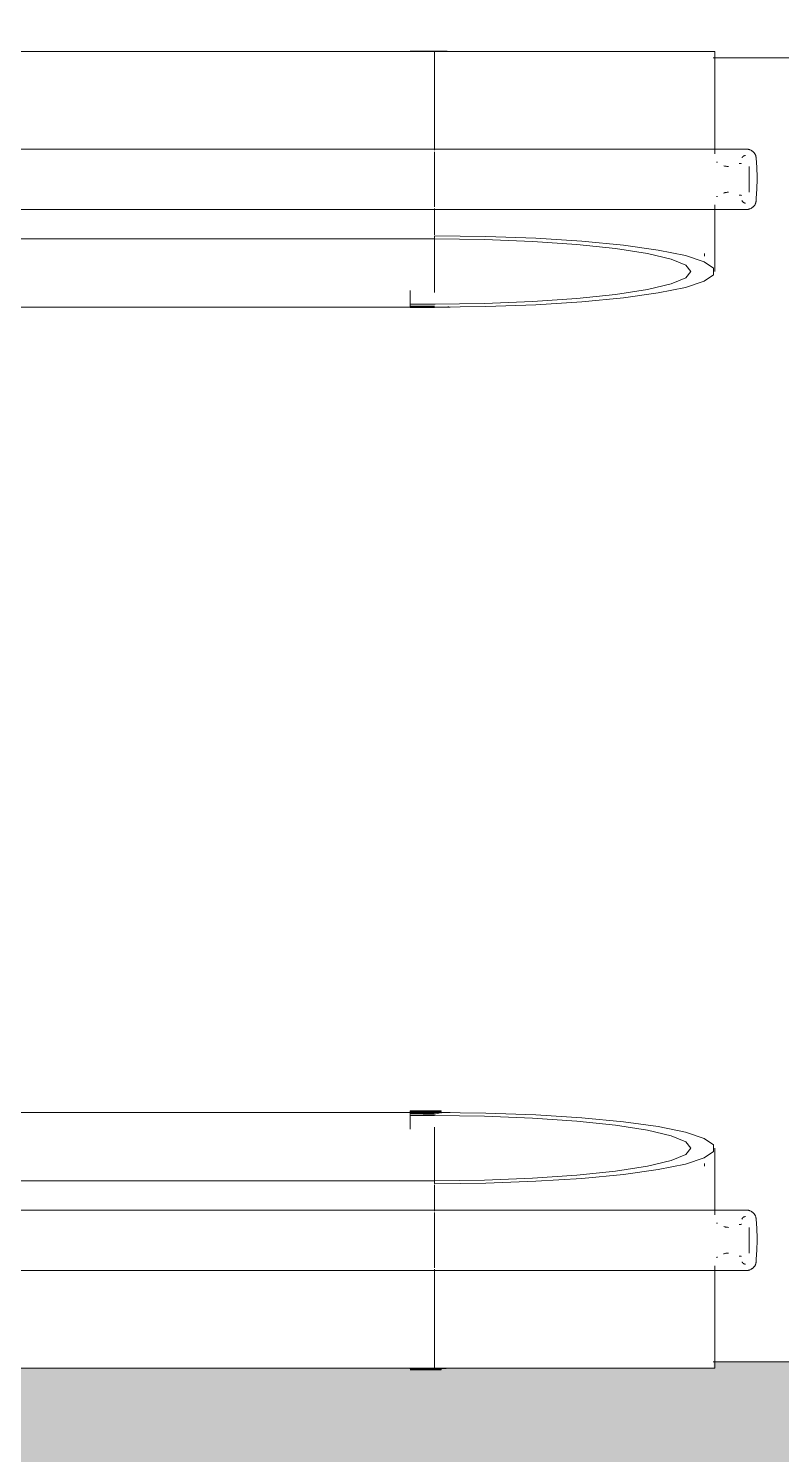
# Model space of a CAD drawing. Header units: metres. Extents: x -201 to 705, y -63 to 42.
# Drawn here: x -96.229 to -95.294, y -7.525 to -5.754 of the extents above; entities that cross this region are included whole.
import ezdxf

# ---------------------------------------------------------------- set-up
doc = ezdxf.new("R2010")
doc.units = ezdxf.units.M
doc.linetypes.add('Dash', pattern=[3, 1.5, -1.5])
for name, color, linetype, lineweight in [('A_AREA', 7, 'Continuous', 9), ('A_HATCH', 7, 'Continuous', 9), ('A_RC', 7, 'Continuous', 9), ('G-PLANOTM', 7, 'Continuous', 9)]:
    doc.layers.add(name, color=color, linetype=linetype, lineweight=lineweight)

# ---------------------------------------------------------------- blocks, each defined once
blk = doc.blocks.new('MBE MP YM Revit Family Model 646 mm 3 Basamak - MBE MP YM Revit Family Model 663 mm-3447442-_1_13_4_13_ PERON KATI _FFL__ANAHTAR PLAN')
at = {"layer": 'G-PLANOTM'}
for p, q in [((-1.1179, -7.8419), (-1.1179, -6.4646)), ((-0.9965, -6.4646), (-0.9965, -7.8419)), ((-0.9215, -7.8419), (-0.9215, -6.4646)), ((-0.8849, -7.8419), (-0.8849, -6.4646)), ((0.2849, -6.4646), (0.2849, -7.8419)), ((0.3215, -6.4646), (0.3215, -7.8419)), ((0.3965, -7.8419), (0.3965, -6.4646)), ((0.5179, -6.4646), (0.5179, -7.8419)), ((-0.8, -7.8119), (-0.8, -6.5091)), ((-0.8, -6.5091), (-0.8, -7.8119)), ((0.2, -6.5091), (0.2, -7.8119)), ((0.2, -7.8119), (0.2, -6.5091)), ((-1.1198, -7.8117), (-1.12, -7.8117)), ((-1.12, -7.8117), (-1.12, -7.8165)), ((-1.12, -7.8341), (-1.12, -7.8165)), ((-1.1185, -7.8117), (-1.1183, -7.8117)), ((-1.1185, -7.8165), (-1.1185, -7.8117)), ((-1.1185, -7.8165), (-1.1185, -7.8341)), ((-1.1182, -7.8117), (-1.118, -7.8117)), ((-1.1182, -7.8502), (-1.1182, -7.8117)), ((-0.8208, -7.8119), (-0.804, -7.8119)), ((-0.8166, -7.8117), (-0.81, -7.8117)), ((-0.8101, -7.8117), (-0.8071, -7.8117)), ((-0.804, -7.8117), (-0.81, -7.8117)), ((-0.8002, -7.8119), (-0.804, -7.8119)), ((-0.804, -7.8119), (-0.804, -7.8419)), ((-0.8021, -7.8278), (-0.802, -7.8165)), ((-0.8021, -7.8412), (-0.8021, -7.8278)), ((-0.8006, -7.833), (-0.8021, -7.8278)), ((-0.8015, -7.8117), (-0.8015, -7.8419)), ((-0.8012, -7.8117), (-0.8015, -7.8117)), ((-0.8012, -7.8117), (-0.7998, -7.8117)), ((-0.8005, -7.8165), (-0.8006, -7.833)), ((-0.8002, -7.8419), (-0.8002, -7.8119)), ((-0.7999, -7.8119), (-0.8, -7.8119)), ((-0.7999, -7.8119), (-0.7999, -7.8419)), ((-0.7998, -7.8117), (-0.7996, -7.8117)), ((-0.7997, -7.8117), (-0.7981, -7.8117)), ((-0.7996, -7.8117), (-0.7995, -7.8117)), ((-0.7995, -7.8502), (-0.7995, -7.8117)), ((-0.7981, -7.8117), (-0.7984, -7.8117)), ((-0.798, -7.8117), (-0.7981, -7.8117)), ((-0.798, -7.8502), (-0.798, -7.8117)), ((0.2, -7.8119), (0.1999, -7.8119)), ((0.1999, -7.8419), (0.1999, -7.8119)), ((0.2, -7.8502), (0.2, -7.8117)), ((0.2, -7.8117), (0.2015, -7.8117)), ((0.204, -7.8119), (0.2002, -7.8119)), ((0.2002, -7.8119), (0.2002, -7.8419)), ((0.2015, -7.8117), (0.2015, -7.8419)), ((0.204, -7.8117), (0.204, -7.8429)), ((0.21, -7.8117), (0.204, -7.8117)), ((0.204, -7.8119), (0.2208, -7.8119)), ((0.204, -7.8419), (0.204, -7.8119)), ((0.2071, -7.8117), (0.2101, -7.8117)), ((0.21, -7.8117), (0.2166, -7.8117)), ((0.518, -7.8117), (0.518, -7.8502)), ((-1.1185, -7.8341), (-1.12, -7.8341)), ((-1.12, -7.8394), (-1.12, -7.8341)), ((-1.12, -7.8394), (-1.12, -7.8419)), ((-1.12, -7.8394), (-1.1185, -7.8394)), ((-1.12, -7.8495), (-1.12, -7.8419)), ((-1.1185, -7.8394), (-1.1185, -7.8341)), ((-1.1185, -7.8419), (-1.1185, -7.8394)), ((-1.1185, -7.8419), (-1.1185, -7.8495)), ((-0.995, -7.8419), (-1.1179, -7.8419)), ((-1.1178, -7.8419), (-0.995, -7.8419)), ((-1.1178, -8.1904), (-1.1178, -7.8419)), ((-0.995, -7.8419), (-0.9965, -7.8419)), ((-0.9965, -7.8419), (-0.995, -7.8419)), ((-0.9855, -7.8419), (-0.9933, -7.8419)), ((-0.9933, -7.8419), (-0.9855, -7.8419)), ((-0.9723, -7.8419), (-0.9855, -7.8419)), ((-0.9855, -7.8419), (-0.9723, -7.8419)), ((-0.959, -7.8419), (-0.9723, -7.8419)), ((-0.9723, -7.8419), (-0.959, -7.8419)), ((-0.9457, -7.8419), (-0.959, -7.8419)), ((-0.959, -7.8419), (-0.9324, -7.8419)), ((-0.9324, -7.8419), (-0.9457, -7.8419)), ((-0.9246, -7.8419), (-0.9324, -7.8419)), ((-0.9324, -7.8419), (-0.9246, -7.8419)), ((-0.9229, -7.8419), (-0.8899, -7.8419)), ((-0.9215, -7.8419), (-0.9229, -7.8419)), ((-0.8899, -7.8419), (-0.9229, -7.8419)), ((-0.9229, -7.8419), (-0.9215, -7.8419)), ((-0.8886, -7.8419), (-0.8849, -7.8419)), ((-0.8185, -7.8419), (-0.8849, -7.8419)), ((-0.8208, -7.8419), (-0.8849, -7.8419)), ((-0.8006, -7.8492), (-0.8018, -7.8436)), ((-0.8006, -7.8393), (-0.8006, -7.833)), ((-0.8006, -7.8402), (-0.8006, -7.8393)), ((-0.8003, -7.8436), (-0.799, -7.8492)), ((-0.8, -7.8419), (-0.8, -7.8617)), ((-0.8, -7.8419), (-0.8, -7.8617)), ((0.2, -7.8617), (0.2, -7.8419)), ((0.2, -7.8617), (0.2, -7.8419)), ((0.2, -7.8452), (0.2, -7.8422)), ((0.2, -7.8453), (0.2, -7.8422)), ((0.2, -7.8567), (0.2, -7.8452)), ((0.2849, -7.8419), (0.2185, -7.8419)), ((0.2849, -7.8419), (0.2208, -7.8419)), ((0.2849, -7.8419), (0.2886, -7.8419)), ((0.2899, -7.8419), (0.3229, -7.8419)), ((0.3229, -7.8419), (0.2899, -7.8419)), ((0.3229, -7.8419), (0.3215, -7.8419)), ((0.3215, -7.8419), (0.3229, -7.8419)), ((0.3324, -7.8419), (0.3246, -7.8419)), ((0.3246, -7.8419), (0.3324, -7.8419)), ((0.3457, -7.8419), (0.3324, -7.8419)), ((0.3324, -7.8419), (0.359, -7.8419)), ((0.359, -7.8419), (0.3457, -7.8419)), ((0.3723, -7.8419), (0.359, -7.8419)), ((0.359, -7.8419), (0.3723, -7.8419)), ((0.3855, -7.8419), (0.3723, -7.8419)), ((0.3723, -7.8419), (0.3855, -7.8419)), ((0.3933, -7.8419), (0.3855, -7.8419)), ((0.3855, -7.8419), (0.3933, -7.8419)), ((0.395, -7.8419), (0.5178, -7.8419)), ((0.3965, -7.8419), (0.395, -7.8419)), ((0.5179, -7.8419), (0.395, -7.8419)), ((0.395, -7.8419), (0.3965, -7.8419)), ((0.5178, -7.8419), (0.5178, -8.1904)), ((-1.12, -7.8495), (-1.12, -7.8502)), ((-1.1185, -7.8502), (-1.12, -7.8502)), ((-1.12, -7.8502), (-1.1198, -7.8502)), ((-1.1185, -7.8502), (-1.1185, -7.8495)), ((-1.1183, -7.8502), (-1.1185, -7.8502)), ((-1.118, -7.8502), (-1.1182, -7.8502)), ((-1.118, -7.8502), (-1.118, -7.8567)), ((-0.7998, -7.8502), (-0.8012, -7.8502)), ((-0.8, -7.8567), (-0.8, -7.8502)), ((-0.7996, -7.8502), (-0.7998, -7.8502)), ((-0.7995, -7.8502), (-0.7996, -7.8502)), ((-0.7981, -7.8502), (-0.7985, -7.8502)), ((-0.7984, -7.8502), (-0.7981, -7.8502)), ((-0.7981, -7.8502), (-0.798, -7.8502)), ((0.2, -7.8502), (0.2, -7.8567)), ((0.518, -7.8567), (0.518, -7.8502)), ((-0.8668, -8.1777), (-0.8635, -8.1777)), ((0.2635, -8.1777), (0.2668, -8.1777)), ((-1.1178, -8.1904), (-0.9905, -8.1904)), ((-1.11, -8.1882), (-1.11, -9.3167)), ((-0.9376, -8.1926), (-0.9376, -8.1924)), ((-0.9274, -8.1904), (-0.8445, -8.1904)), ((0.2445, -8.1904), (0.3274, -8.1904)), ((0.3802, -8.1926), (0.3802, -8.1924)), ((0.3905, -8.1904), (0.5178, -8.1904)), ((0.51, -9.3167), (0.51, -8.1882)), ((-0.9785, -8.2216), (-0.9785, -8.2207)), ((-0.9749, -8.2329), (-0.9429, -8.2329)), ((0.3394, -8.2216), (0.3394, -8.2207)), ((0.3429, -8.2329), (0.3749, -8.2329))]:
    blk.add_line(p, q, dxfattribs=at)
at = {"layer": 'G-PLANOTM', "flags": 128}
for points in [[(-0.802, -7.8165), (-0.802, -7.8153), (-0.8019, -7.8141), (-0.8018, -7.8131), (-0.8016, -7.8124), (-0.8015, -7.8119), (-0.8013, -7.8117)], [(-0.7997, -7.8117), (-0.7999, -7.8119), (-0.8001, -7.8124), (-0.8003, -7.8131), (-0.8004, -7.8141), (-0.8005, -7.8153), (-0.8005, -7.8165)], [(-0.9965, -7.8419), (-0.9965, -7.8574), (-0.9965, -7.8729), (-0.9965, -7.8883), (-0.9965, -7.9037), (-0.9965, -7.9189), (-0.9965, -7.9341), (-0.9965, -7.9491), (-0.9965, -7.9639), (-0.9965, -7.9785), (-0.9965, -7.9929), (-0.9965, -8.0071), (-0.9965, -8.021), (-0.9965, -8.0346), (-0.9965, -8.0479), (-0.9965, -8.0609), (-0.9965, -8.0735), (-0.9965, -8.0858), (-0.9965, -8.0976), (-0.9965, -8.1091), (-0.9965, -8.1201), (-0.9965, -8.1307), (-0.9965, -8.1408), (-0.9965, -8.1505), (-0.9965, -8.1596), (-0.9965, -8.1683), (-0.9965, -8.1764), (-0.9965, -8.184), (-0.9965, -8.191), (-0.9965, -8.1975), (-0.9965, -8.2034), (-0.9965, -8.2087), (-0.9965, -8.2135), (-0.9965, -8.2176), (-0.9965, -8.2212), (-0.9965, -8.2241), (-0.9965, -8.2264), (-0.9965, -8.2281), (-0.9965, -8.2292), (-0.9965, -8.2297), (-0.9965, -8.2297)], [(-0.9215, -8.2297), (-0.9215, -8.2294), (-0.9215, -8.2285), (-0.9215, -8.227), (-0.9215, -8.2248), (-0.9215, -8.222), (-0.9215, -8.2186), (-0.9215, -8.2146), (-0.9215, -8.21), (-0.9215, -8.2049), (-0.9215, -8.1991), (-0.9215, -8.1928), (-0.9215, -8.1859), (-0.9215, -8.1785), (-0.9215, -8.1705), (-0.9215, -8.162), (-0.9215, -8.153), (-0.9215, -8.1435), (-0.9215, -8.1335), (-0.9215, -8.123), (-0.9215, -8.1121), (-0.9215, -8.1008), (-0.9215, -8.089), (-0.9215, -8.0768), (-0.9215, -8.0643), (-0.9215, -8.0514), (-0.9215, -8.0382), (-0.9215, -8.0247), (-0.9215, -8.0109), (-0.9215, -7.9968), (-0.9215, -7.9824), (-0.9215, -7.9678), (-0.9215, -7.9531), (-0.9215, -7.9381), (-0.9215, -7.923), (-0.9215, -7.9078), (-0.9215, -7.8925), (-0.9215, -7.877), (-0.9215, -7.8616), (-0.9215, -7.8461), (-0.9215, -7.8419)], [(-0.8887, -7.8419), (-0.888, -7.9059), (-0.8857, -7.9678), (-0.8821, -8.0253), (-0.8772, -8.0767), (-0.8711, -8.12), (-0.8642, -8.1538), (-0.8566, -8.1771), (-0.8486, -8.1889), (-0.8404, -8.1889), (-0.8324, -8.1771), (-0.8247, -8.1538), (-0.8178, -8.12), (-0.8118, -8.0767), (-0.8069, -8.0253), (-0.8032, -7.9678), (-0.801, -7.9059), (-0.8002, -7.8419)], [(-0.804, -7.8419), (-0.8048, -7.904), (-0.8071, -7.9638), (-0.8108, -8.0188), (-0.8159, -8.0671), (-0.822, -8.1067), (-0.829, -8.1361), (-0.8366, -8.1543), (-0.8445, -8.1604), (-0.8524, -8.1543), (-0.8599, -8.1361), (-0.8669, -8.1067), (-0.8731, -8.0671), (-0.8781, -8.0188), (-0.8818, -7.9638), (-0.8841, -7.904), (-0.8849, -7.8419)], [(-0.8021, -7.8412), (-0.8015, -7.8409), (-0.801, -7.8406), (-0.8006, -7.8402)], [(-0.8018, -7.8436), (-0.802, -7.8429), (-0.8021, -7.8421), (-0.8021, -7.8412)], [(-0.8006, -7.8402), (-0.8006, -7.8412), (-0.8005, -7.8421), (-0.8004, -7.8429), (-0.8003, -7.8436)], [(0.2002, -7.8419), (0.201, -7.9059), (0.2032, -7.9678), (0.2069, -8.0253), (0.2118, -8.0767), (0.2178, -8.12), (0.2247, -8.1538), (0.2324, -8.1771), (0.2404, -8.1889), (0.2486, -8.1889), (0.2566, -8.1771), (0.2642, -8.1538), (0.2711, -8.12), (0.2772, -8.0767), (0.2821, -8.0253), (0.2857, -7.9678), (0.288, -7.9059), (0.2887, -7.8419)], [(0.2849, -7.8419), (0.2841, -7.904), (0.2818, -7.9638), (0.2781, -8.0188), (0.2731, -8.0671), (0.2669, -8.1067), (0.2599, -8.1361), (0.2524, -8.1543), (0.2445, -8.1604), (0.2366, -8.1543), (0.229, -8.1361), (0.222, -8.1067), (0.2159, -8.0671), (0.2108, -8.0188), (0.2071, -7.9638), (0.2048, -7.904), (0.204, -7.8419)], [(0.3215, -7.8419), (0.3215, -7.8574), (0.3215, -7.8729), (0.3215, -7.8883), (0.3215, -7.9037), (0.3215, -7.9189), (0.3215, -7.9341), (0.3215, -7.9491), (0.3215, -7.9639), (0.3215, -7.9785), (0.3215, -7.9929), (0.3215, -8.0071), (0.3215, -8.021), (0.3215, -8.0346), (0.3215, -8.0479), (0.3215, -8.0609), (0.3215, -8.0735), (0.3215, -8.0858), (0.3215, -8.0976), (0.3215, -8.1091), (0.3215, -8.1201), (0.3215, -8.1307), (0.3215, -8.1408), (0.3215, -8.1505), (0.3215, -8.1596), (0.3215, -8.1683), (0.3215, -8.1764), (0.3215, -8.184), (0.3215, -8.191), (0.3215, -8.1975), (0.3215, -8.2034), (0.3215, -8.2087), (0.3215, -8.2135), (0.3215, -8.2176), (0.3215, -8.2212), (0.3215, -8.2241), (0.3215, -8.2264), (0.3215, -8.2281), (0.3215, -8.2292), (0.3215, -8.2297), (0.3215, -8.2297)], [(0.3965, -8.2297), (0.3965, -8.2294), (0.3965, -8.2285), (0.3965, -8.227), (0.3965, -8.2248), (0.3965, -8.222), (0.3965, -8.2186), (0.3965, -8.2146), (0.3965, -8.21), (0.3965, -8.2049), (0.3965, -8.1991), (0.3965, -8.1928), (0.3965, -8.1859), (0.3965, -8.1785), (0.3965, -8.1705), (0.3965, -8.162), (0.3965, -8.153), (0.3965, -8.1435), (0.3965, -8.1335), (0.3965, -8.123), (0.3965, -8.1121), (0.3965, -8.1008), (0.3965, -8.089), (0.3965, -8.0768), (0.3965, -8.0643), (0.3965, -8.0514), (0.3965, -8.0382), (0.3965, -8.0247), (0.3965, -8.0109), (0.3965, -7.9968), (0.3965, -7.9824), (0.3965, -7.9678), (0.3965, -7.9531), (0.3965, -7.9381), (0.3965, -7.923), (0.3965, -7.9078), (0.3965, -7.8925), (0.3965, -7.877), (0.3965, -7.8616), (0.3965, -7.8461), (0.3965, -7.8419)], [(-0.8, -7.8502), (-0.8002, -7.8501), (-0.8004, -7.8498), (-0.8006, -7.8492)], [(-0.799, -7.8492), (-0.7989, -7.8498), (-0.7987, -7.8501), (-0.7985, -7.8502)], [(-0.9965, -8.2297), (-0.9965, -8.2294), (-0.9965, -8.2285), (-0.9965, -8.227), (-0.9965, -8.2248), (-0.9965, -8.222), (-0.9965, -8.2186), (-0.9965, -8.2146), (-0.9965, -8.21), (-0.9965, -8.2049), (-0.9965, -8.1991), (-0.9965, -8.1928), (-0.9965, -8.1924)], [(-0.9802, -8.1924), (-0.9802, -8.1929), (-0.9802, -8.1929)], [(-0.9801, -8.1935), (-0.9801, -8.1934), (-0.9801, -8.1933), (-0.9801, -8.1932), (-0.9801, -8.1931), (-0.9802, -8.193), (-0.9802, -8.1929), (-0.9802, -8.1929)], [(-0.9376, -8.1924), (-0.9376, -8.1929), (-0.9376, -8.1929)], [(-0.9376, -8.1929), (-0.9376, -8.193), (-0.9376, -8.1931), (-0.9376, -8.1932), (-0.9376, -8.1933), (-0.9376, -8.1934), (-0.9376, -8.1935)], [(-0.9215, -8.191), (-0.9215, -8.1975), (-0.9215, -8.2034), (-0.9215, -8.2087), (-0.9215, -8.2135), (-0.9215, -8.2176), (-0.9215, -8.2212), (-0.9215, -8.2241), (-0.9215, -8.2264), (-0.9215, -8.2281), (-0.9215, -8.2292), (-0.9215, -8.2297), (-0.9215, -8.2297)], [(0.3215, -8.2297), (0.3215, -8.2294), (0.3215, -8.2285), (0.3215, -8.227), (0.3215, -8.2248), (0.3215, -8.222), (0.3215, -8.2186), (0.3215, -8.2146), (0.3215, -8.21), (0.3215, -8.2049), (0.3215, -8.1991), (0.3215, -8.1928), (0.3215, -8.1924)], [(0.3376, -8.1924), (0.3376, -8.1929), (0.3376, -8.1929)], [(0.3377, -8.1935), (0.3376, -8.1934), (0.3376, -8.1933), (0.3376, -8.1932), (0.3376, -8.1931), (0.3376, -8.193), (0.3376, -8.1929), (0.3376, -8.1929)], [(0.3802, -8.1929), (0.3802, -8.193), (0.3802, -8.1931), (0.3801, -8.1932), (0.3801, -8.1933), (0.3801, -8.1934), (0.3801, -8.1935)], [(0.3802, -8.1924), (0.3802, -8.1929), (0.3802, -8.1929)], [(0.3965, -8.191), (0.3965, -8.1975), (0.3965, -8.2034), (0.3965, -8.2087), (0.3965, -8.2135), (0.3965, -8.2176), (0.3965, -8.2212), (0.3965, -8.2241), (0.3965, -8.2264), (0.3965, -8.2281), (0.3965, -8.2292), (0.3965, -8.2297), (0.3965, -8.2297)], [(-0.9749, -8.2074), (-0.9749, -8.2066), (-0.9749, -8.2058), (-0.975, -8.205), (-0.9751, -8.2042), (-0.9753, -8.2034), (-0.9754, -8.2026), (-0.9756, -8.2018), (-0.9759, -8.2011)], [(-0.942, -8.2015), (-0.9422, -8.2022), (-0.9424, -8.203), (-0.9425, -8.2038), (-0.9427, -8.2046), (-0.9428, -8.2054), (-0.9428, -8.2062), (-0.9429, -8.207), (-0.9429, -8.2074)], [(0.3429, -8.2074), (0.3428, -8.2066), (0.3428, -8.2058), (0.3427, -8.205), (0.3426, -8.2042), (0.3425, -8.2034), (0.3423, -8.2026), (0.3421, -8.2018), (0.3419, -8.2011)], [(0.3758, -8.2015), (0.3755, -8.2022), (0.3753, -8.203), (0.3752, -8.2038), (0.3751, -8.2046), (0.375, -8.2054), (0.3749, -8.2062), (0.3749, -8.207), (0.3749, -8.2074)], [(-0.9855, -8.2417), (-0.986, -8.2416), (-0.9865, -8.2416), (-0.987, -8.2415), (-0.9874, -8.2414), (-0.9879, -8.2412), (-0.9884, -8.2411), (-0.9888, -8.2409), (-0.9893, -8.2408), (-0.9897, -8.2406), (-0.9901, -8.2403), (-0.9905, -8.2401), (-0.9909, -8.2399), (-0.9913, -8.2396), (-0.9917, -8.2393), (-0.9921, -8.239), (-0.9925, -8.2387), (-0.9928, -8.2384), (-0.9932, -8.238), (-0.9935, -8.2377), (-0.9938, -8.2373), (-0.9941, -8.2369), (-0.9944, -8.2365), (-0.9946, -8.2361), (-0.9949, -8.2357), (-0.9951, -8.2353), (-0.9953, -8.2349), (-0.9955, -8.2344), (-0.9957, -8.234), (-0.9959, -8.2335), (-0.996, -8.2331), (-0.9961, -8.2326), (-0.9962, -8.2321), (-0.9963, -8.2317), (-0.9964, -8.2312), (-0.9964, -8.2307), (-0.9965, -8.2302), (-0.9965, -8.2298), (-0.9965, -8.2297)], [(-0.9856, -8.2242), (-0.9857, -8.2242), (-0.9859, -8.2243), (-0.9861, -8.2244), (-0.9862, -8.2245), (-0.9864, -8.2246), (-0.9865, -8.2247), (-0.9867, -8.2248), (-0.9868, -8.2249), (-0.987, -8.225), (-0.9871, -8.2251), (-0.9872, -8.2252), (-0.9873, -8.2254), (-0.9875, -8.2255), (-0.9876, -8.2256), (-0.9877, -8.2258), (-0.9878, -8.2259), (-0.9879, -8.2261), (-0.988, -8.2262), (-0.988, -8.2264), (-0.9881, -8.2266), (-0.9882, -8.2267), (-0.9882, -8.2269), (-0.9883, -8.2271), (-0.9883, -8.2273), (-0.9884, -8.2274), (-0.9884, -8.2276), (-0.9884, -8.2278), (-0.9885, -8.228), (-0.9885, -8.2281), (-0.9885, -8.2283), (-0.9885, -8.2284)], [(-0.9785, -8.2219), (-0.9785, -8.222), (-0.9785, -8.2221), (-0.9785, -8.2222), (-0.9785, -8.2222), (-0.9786, -8.2223), (-0.9786, -8.2224), (-0.9786, -8.2225), (-0.9786, -8.2225), (-0.9786, -8.2226), (-0.9787, -8.2227), (-0.9787, -8.2228), (-0.9787, -8.2228), (-0.9788, -8.2229), (-0.9788, -8.223), (-0.9789, -8.223), (-0.9789, -8.2231), (-0.979, -8.2231), (-0.979, -8.2232)], [(-0.9785, -8.2214), (-0.9785, -8.2219), (-0.9785, -8.2219)], [(-0.9394, -8.2204), (-0.9394, -8.2214), (-0.9394, -8.2219), (-0.9394, -8.2219)], [(-0.9389, -8.2233), (-0.939, -8.2232), (-0.939, -8.2232), (-0.9391, -8.2231), (-0.9391, -8.223), (-0.9391, -8.223), (-0.9392, -8.2229), (-0.9392, -8.2228), (-0.9393, -8.2228), (-0.9393, -8.2227), (-0.9393, -8.2226), (-0.9393, -8.2226), (-0.9394, -8.2225), (-0.9394, -8.2224), (-0.9394, -8.2223), (-0.9394, -8.2223), (-0.9394, -8.2222), (-0.9394, -8.2221), (-0.9394, -8.222), (-0.9394, -8.2219), (-0.9394, -8.2219)], [(-0.9295, -8.2284), (-0.9295, -8.2282), (-0.9295, -8.228), (-0.9295, -8.2278), (-0.9295, -8.2277), (-0.9296, -8.2275), (-0.9296, -8.2273), (-0.9297, -8.2271), (-0.9297, -8.227), (-0.9298, -8.2268), (-0.9298, -8.2266), (-0.9299, -8.2265), (-0.93, -8.2263), (-0.9301, -8.2261), (-0.9302, -8.226), (-0.9303, -8.2258), (-0.9304, -8.2257), (-0.9305, -8.2255), (-0.9306, -8.2254), (-0.9307, -8.2253), (-0.9308, -8.2251), (-0.931, -8.225), (-0.9311, -8.2249), (-0.9313, -8.2248), (-0.9314, -8.2247), (-0.9316, -8.2246), (-0.9317, -8.2245), (-0.9319, -8.2244), (-0.932, -8.2243), (-0.9322, -8.2242), (-0.9324, -8.2242), (-0.9325, -8.2241), (-0.9327, -8.2241)], [(-0.9215, -8.2297), (-0.9215, -8.2302), (-0.9215, -8.2307), (-0.9216, -8.2312), (-0.9216, -8.2317), (-0.9217, -8.2321), (-0.9218, -8.2326), (-0.922, -8.2331), (-0.9221, -8.2335), (-0.9223, -8.234), (-0.9224, -8.2344), (-0.9226, -8.2349), (-0.9228, -8.2353), (-0.9231, -8.2357), (-0.9233, -8.2361), (-0.9236, -8.2365), (-0.9239, -8.2369), (-0.9242, -8.2373), (-0.9245, -8.2377), (-0.9248, -8.238), (-0.9251, -8.2383), (-0.9255, -8.2387), (-0.9258, -8.239), (-0.9262, -8.2393), (-0.9266, -8.2396), (-0.927, -8.2398), (-0.9274, -8.2401), (-0.9278, -8.2403), (-0.9283, -8.2405), (-0.9287, -8.2407), (-0.9291, -8.2409), (-0.9296, -8.2411), (-0.93, -8.2412), (-0.9305, -8.2414), (-0.931, -8.2415), (-0.9314, -8.2416), (-0.9319, -8.2416), (-0.9324, -8.2417), (-0.9324, -8.2417)], [(0.3324, -8.2417), (0.3319, -8.2416), (0.3315, -8.2416), (0.331, -8.2415), (0.3305, -8.2414), (0.3301, -8.2412), (0.3296, -8.2411), (0.3292, -8.2409), (0.3287, -8.2408), (0.3283, -8.2406), (0.3279, -8.2403), (0.3274, -8.2401), (0.327, -8.2399), (0.3266, -8.2396), (0.3262, -8.2393), (0.3259, -8.239), (0.3255, -8.2387), (0.3251, -8.2384), (0.3248, -8.238), (0.3245, -8.2377), (0.3242, -8.2373), (0.3239, -8.2369), (0.3236, -8.2365), (0.3233, -8.2361), (0.3231, -8.2357), (0.3229, -8.2353), (0.3226, -8.2349), (0.3224, -8.2344), (0.3223, -8.234), (0.3221, -8.2335), (0.322, -8.2331), (0.3218, -8.2326), (0.3217, -8.2321), (0.3216, -8.2317), (0.3216, -8.2312), (0.3215, -8.2307), (0.3215, -8.2302), (0.3215, -8.2298), (0.3215, -8.2297)], [(0.3327, -8.224), (0.3326, -8.2241), (0.3324, -8.2242), (0.3322, -8.2242), (0.3321, -8.2243), (0.3319, -8.2244), (0.3317, -8.2245), (0.3316, -8.2246), (0.3314, -8.2247), (0.3313, -8.2248), (0.3312, -8.2249), (0.331, -8.225), (0.3309, -8.2251), (0.3308, -8.2252), (0.3306, -8.2254), (0.3305, -8.2255), (0.3304, -8.2256), (0.3303, -8.2258), (0.3302, -8.2259), (0.3301, -8.2261), (0.33, -8.2262), (0.3299, -8.2264), (0.3299, -8.2266), (0.3298, -8.2267), (0.3297, -8.2269), (0.3297, -8.2271), (0.3296, -8.2273), (0.3296, -8.2274), (0.3295, -8.2276), (0.3295, -8.2278), (0.3295, -8.228), (0.3295, -8.2281), (0.3295, -8.2283), (0.3295, -8.2284)], [(0.3394, -8.2219), (0.3394, -8.222), (0.3394, -8.2221), (0.3394, -8.2222), (0.3394, -8.2222), (0.3394, -8.2223), (0.3394, -8.2224), (0.3394, -8.2225), (0.3394, -8.2225), (0.3393, -8.2226), (0.3393, -8.2227), (0.3393, -8.2228), (0.3392, -8.2228), (0.3392, -8.2229), (0.3392, -8.223), (0.3391, -8.223), (0.3391, -8.2231), (0.339, -8.2231), (0.339, -8.2232), (0.3389, -8.2233)], [(0.3394, -8.2214), (0.3394, -8.2219), (0.3394, -8.2219)], [(0.3785, -8.2204), (0.3785, -8.2214), (0.3785, -8.2219), (0.3785, -8.2219)], [(0.379, -8.2232), (0.3789, -8.2231), (0.3789, -8.223), (0.3788, -8.223), (0.3788, -8.2229), (0.3787, -8.2228), (0.3787, -8.2228), (0.3787, -8.2227), (0.3787, -8.2226), (0.3786, -8.2226), (0.3786, -8.2225), (0.3786, -8.2224), (0.3786, -8.2223), (0.3785, -8.2223), (0.3785, -8.2222), (0.3785, -8.2221), (0.3785, -8.222), (0.3785, -8.2219), (0.3785, -8.2219)], [(0.3965, -8.2297), (0.3965, -8.2302), (0.3964, -8.2307), (0.3964, -8.2312), (0.3963, -8.2317), (0.3962, -8.2321), (0.3961, -8.2326), (0.396, -8.2331), (0.3959, -8.2335), (0.3957, -8.234), (0.3955, -8.2344), (0.3953, -8.2349), (0.3951, -8.2353), (0.3949, -8.2357), (0.3947, -8.2361), (0.3944, -8.2365), (0.3941, -8.2369), (0.3938, -8.2373), (0.3935, -8.2377), (0.3932, -8.238), (0.3928, -8.2383), (0.3925, -8.2387), (0.3921, -8.239), (0.3918, -8.2393), (0.3914, -8.2396), (0.391, -8.2398), (0.3906, -8.2401), (0.3901, -8.2403), (0.3897, -8.2405), (0.3893, -8.2407), (0.3888, -8.2409), (0.3884, -8.2411), (0.3879, -8.2412), (0.3875, -8.2414), (0.387, -8.2415), (0.3865, -8.2416), (0.386, -8.2416), (0.3856, -8.2417), (0.3855, -8.2417)], [(0.3885, -8.2284), (0.3885, -8.2282), (0.3885, -8.228), (0.3885, -8.2278), (0.3884, -8.2277), (0.3884, -8.2275), (0.3884, -8.2273), (0.3883, -8.2271), (0.3883, -8.227), (0.3882, -8.2268), (0.3881, -8.2266), (0.3881, -8.2265), (0.388, -8.2263), (0.3879, -8.2261), (0.3878, -8.226), (0.3877, -8.2258), (0.3876, -8.2257), (0.3875, -8.2255), (0.3874, -8.2254), (0.3872, -8.2253), (0.3871, -8.2251), (0.387, -8.225), (0.3869, -8.2249), (0.3867, -8.2248), (0.3866, -8.2247), (0.3864, -8.2246), (0.3863, -8.2245), (0.3861, -8.2244), (0.3859, -8.2243), (0.3858, -8.2242), (0.3856, -8.2242)], [(-0.959, -8.2429), (-0.971, -8.2426), (-0.983, -8.2419), (-0.9855, -8.2417)], [(-0.9324, -8.2417), (-0.9444, -8.2425), (-0.9564, -8.2429), (-0.959, -8.2429)], [(0.359, -8.2429), (0.347, -8.2426), (0.335, -8.2419), (0.3324, -8.2417)], [(0.3855, -8.2417), (0.3736, -8.2425), (0.3616, -8.2429), (0.359, -8.2429)]]:
    blk.add_lwpolyline(points, dxfattribs=at)
at = {"layer": 'G-PLANOTM'}
for centre, start, end in [((-1.113, -7.8567), 180, 195), ((-0.805, -7.8567), 345, 0), ((0.205, -7.8567), 180, 214.1797), ((0.205, -7.8567), 180, 195), ((0.513, -7.8567), 345.4657, 0)]:
    blk.add_arc(centre, 0.005, start, end, dxfattribs=at)

msp = doc.modelspace()

# ---------------------------------------------------------------- hatches: boundary and pattern name
at = {"layer": 'A_AREA', "true_color": 0xcccc00}
h = msp.add_hatch(color=52, dxfattribs=at)
h.paths.add_polyline_path([(-25.7, -8.5), (-25.7, -4.75), (-2.95, -4.75), (-2.95, -4.85), (-0.95, -4.85), (-0.95, -4.75), (-0.0005, -4.7452), (-0.0005, -1.8955), (-0.1005, -1.895), (-0.1005, -1.8285), (-0.3175, -1.895), (-0.9, -1.895), (-0.1005, -1.8003), (-0.1001, -1.7965), (-0.0905, -1.801), (-0.0905, -1.8051), (-0.0105, -1.795), (-3.5495, -1.795), (-3.5495, -1.8955), (-3.6495, -1.8955), (-3.6495, -1.7965), (-3.6395, -1.7965), (-3.6395, -1.8855), (-3.5595, -1.8845), (-3.5595, -1.795), (-5.3495, -1.795), (-5.3516, -1.8955), (-5.4495, -1.8955), (-5.4495, -1.7965), (-5.4395, -1.7965), (-5.4395, -1.8855), (-5.3595, -1.8855), (-5.3595, -1.795), (-7.1495, -1.795), (-7.1495, -1.8955), (-7.2495, -1.8946), (-7.2495, -1.7965), (-7.2395, -1.7965), (-7.2395, -1.8855), (-7.1595, -1.8842), (-7.1595, -1.795), (-8.9495, -1.795), (-8.9495, -1.8955), (-9.0495, -1.8915), (-9.0495, -1.7965), (-9.0395, -1.7965), (-9.0395, -1.8855), (-8.9595, -1.8848), (-8.9595, -1.795), (-10.7495, -1.795), (-10.7495, -1.8955), (-10.8495, -1.8908), (-10.8495, -1.7965), (-10.8395, -1.7965), (-10.8395, -1.8855), (-10.7595, -1.8799), (-10.7595, -1.795), (-12.5495, -1.795), (-12.5495, -1.8955), (-12.6495, -1.8948), (-12.6495, -1.7965), (-12.6395, -1.7965), (-12.6395, -1.8855), (-12.5595, -1.88), (-12.5595, -1.795), (-14.3495, -1.795), (-14.3495, -1.8955), (-14.4495, -1.8928), (-14.4495, -1.7965), (-14.4395, -1.7965), (-14.4395, -1.8855), (-14.3595, -1.8809), (-14.3595, -1.795), (-16.1495, -1.795), (-16.1495, -1.8955), (-16.2495, -1.8922), (-16.2495, -1.7965), (-16.2395, -1.7965), (-16.2395, -1.8855), (-16.1595, -1.8808), (-16.1595, -1.795), (-17.9495, -1.795), (-17.9495, -1.8955), (-18.0495, -1.8909), (-18.0495, -1.7965), (-18.0395, -1.7965), (-18.0395, -1.8855), (-17.9595, -1.8814), (-17.9595, -1.795), (-19.7495, -1.795), (-19.7495, -1.8955), (-19.8495, -1.8905), (-19.8495, -1.7965), (-19.8395, -1.7965), (-19.8395, -1.8855), (-19.7595, -1.8843), (-19.7595, -1.795), (-21.5495, -1.795), (-21.5495, -1.8955), (-21.6495, -1.8929), (-21.6495, -1.7965), (-21.6395, -1.7965), (-21.6395, -1.8855), (-21.5595, -1.8855), (-21.5595, -1.795), (-23.3495, -1.795), (-23.3495, -1.8955), (-23.4495, -1.8955), (-23.4495, -1.7965), (-23.4395, -1.7965), (-23.4395, -1.8855), (-23.3595, -1.8855), (-23.3595, -1.795), (-25.1495, -1.795), (-25.1495, -1.8955), (-25.2495, -1.8955), (-25.2495, -1.7965), (-25.2395, -1.7965), (-25.2395, -1.8855), (-25.1595, -1.8855), (-25.1595, -1.795), (-26.9495, -1.795), (-26.9495, -1.8955), (-27.0495, -1.8955), (-27.0495, -1.7965), (-27.0395, -1.7965), (-27.0395, -1.8855), (-26.9595, -1.8855), (-26.9595, -1.795), (-28.7495, -1.795), (-28.7495, -1.8955), (-28.8495, -1.8955), (-28.8495, -1.7965), (-28.8395, -1.7965), (-28.8395, -1.8855), (-28.7595, -1.8855), (-28.7595, -1.795), (-30.5495, -1.795), (-30.5495, -1.8955), (-30.6495, -1.8955), (-30.6495, -1.7965), (-30.6395, -1.7965), (-30.6395, -1.8855), (-30.5595, -1.8855), (-30.5595, -1.795), (-32.3495, -1.795), (-32.3495, -1.8955), (-32.4495, -1.8955), (-32.4495, -1.7965), (-32.4395, -1.7965), (-32.4395, -1.8855), (-32.3595, -1.8855), (-32.3595, -1.795), (-34.1495, -1.795), (-34.1495, -1.8955), (-34.2495, -1.8955), (-34.2495, -1.7965), (-34.2395, -1.7965), (-34.2395, -1.8855), (-34.1595, -1.8855), (-34.1595, -1.795), (-35.9495, -1.795), (-35.9495, -1.8955), (-36.0495, -1.8955), (-36.0495, -1.7965), (-36.0395, -1.7965), (-36.0395, -1.8855), (-35.9595, -1.8855), (-35.9595, -1.795), (-37.7495, -1.795), (-37.7495, -1.8955), (-37.8495, -1.8955), (-37.8495, -1.7965), (-37.8395, -1.7965), (-37.8395, -1.8855), (-37.7595, -1.8855), (-37.7595, -1.795), (-39.5495, -1.795), (-39.5495, -1.8955), (-39.6495, -1.8955), (-39.6495, -1.7965), (-39.6395, -1.7965), (-39.6395, -1.8855), (-39.5595, -1.8855), (-39.5595, -1.795), (-41.3495, -1.795), (-41.3495, -1.8955), (-41.4495, -1.8955), (-41.4495, -1.7965), (-41.4395, -1.7965), (-41.4395, -1.8855), (-41.3595, -1.8855), (-41.3595, -1.795), (-43.1495, -1.795), (-43.1495, -1.8955), (-43.2495, -1.8955), (-43.2495, -1.7965), (-43.2395, -1.7965), (-43.2395, -1.8855), (-43.1595, -1.8855), (-43.1595, -1.795), (-44.9495, -1.795), (-44.9495, -1.8955), (-45.0495, -1.8955), (-45.0495, -1.7965), (-45.0395, -1.7965), (-45.0395, -1.8855), (-44.9595, -1.8855), (-44.9595, -1.795), (-46.7495, -1.795), (-46.7495, -1.8955), (-46.8495, -1.8955), (-46.8495, -1.7965), (-46.8395, -1.7965), (-46.8395, -1.8855), (-46.7595, -1.8855), (-46.7595, -1.795), (-48.5495, -1.795), (-48.5495, -1.8955), (-48.6495, -1.8955), (-48.6485, -1.7965), (-48.6395, -1.7965), (-48.6395, -1.8855), (-48.5595, -1.8855), (-48.5595, -1.795), (-50.3495, -1.7965), (-50.3495, -1.8955), (-50.4495, -1.8955), (-50.4495, -1.7965), (-50.4395, -1.7965), (-50.4395, -1.8855), (-50.3595, -1.8855), (-50.3595, -1.795), (-52.1495, -1.795), (-52.1495, -1.8955), (-52.2495, -1.8955), (-52.2495, -1.7965), (-52.2395, -1.7965), (-52.2395, -1.8855), (-52.1595, -1.8855), (-52.1595, -1.795), (-53.9495, -1.795), (-53.9495, -1.8955), (-54.0495, -1.8955), (-54.0495, -1.7965), (-54.0395, -1.7965), (-54.0395, -1.8855), (-53.9595, -1.8855), (-53.9595, -1.795), (-55.7495, -1.795), (-55.75, -1.8955), (-55.8495, -1.8955), (-55.8495, -1.7965), (-55.8395, -1.7965), (-55.8395, -1.8855), (-55.7595, -1.8855), (-55.7595, -1.795), (-57.5495, -1.795), (-57.5495, -1.8955), (-57.6495, -1.8955), (-57.6485, -1.7965), (-57.6395, -1.7965), (-57.6395, -1.8855), (-57.5595, -1.8855), (-57.5595, -1.795), (-59.3495, -1.795), (-59.3495, -1.8955), (-59.4495, -1.8955), (-59.4485, -1.7965), (-59.4395, -1.7965), (-59.4395, -1.8855), (-59.3595, -1.8855), (-59.3595, -1.795), (-61.1495, -1.795), (-61.1495, -1.8955), (-61.2495, -1.8955), (-61.2485, -1.7965), (-61.2395, -1.7965), (-61.2395, -1.8855), (-61.1595, -1.8855), (-61.1595, -1.795), (-62.9495, -1.7965), (-62.9495, -1.8955), (-63.0495, -1.8955), (-63.0495, -1.7965), (-63.0395, -1.7965), (-63.0395, -1.8855), (-62.9595, -1.8855), (-62.9595, -1.795), (-64.7495, -1.795), (-64.7495, -1.8955), (-64.8495, -1.8955), (-64.8495, -1.7965), (-64.8395, -1.7965), (-64.8395, -1.8855), (-64.7595, -1.8855), (-64.7595, -1.795), (-66.5495, -1.795), (-66.5495, -1.8955), (-66.6495, -1.8955), (-66.6485, -1.7965), (-66.6395, -1.7965), (-66.6395, -1.8855), (-66.5595, -1.8855), (-66.5595, -1.795), (-68.3495, -1.7965), (-68.3495, -1.8955), (-68.4495, -1.8955), (-68.4495, -1.7965), (-68.4395, -1.7965), (-68.4395, -1.8855), (-68.3595, -1.8855), (-68.3595, -1.795), (-70.1495, -1.795), (-70.1495, -1.8955), (-70.2495, -1.8955), (-70.2495, -1.7965), (-70.2395, -1.7965), (-70.2395, -1.8855), (-70.1595, -1.8855), (-70.1595, -1.795), (-71.9495, -1.7965), (-71.9495, -1.8955), (-72.0495, -1.8955), (-72.0495, -1.7965), (-72.0395, -1.7965), (-72.0395, -1.8855), (-71.9595, -1.8855), (-71.9595, -1.795), (-73.7495, -1.795), (-73.7495, -1.8955), (-73.8495, -1.8955), (-73.8485, -1.7965), (-73.8395, -1.7965), (-73.8395, -1.8855), (-73.7595, -1.8855), (-73.7595, -1.795), (-75.5495, -1.7965), (-75.5495, -1.8955), (-75.6495, -1.8955), (-75.6495, -1.7965), (-75.6395, -1.7965), (-75.6395, -1.8855), (-75.5595, -1.8855), (-75.5595, -1.795), (-77.3495, -1.795), (-77.3495, -1.8955), (-77.4495, -1.8955), (-77.4495, -1.7965), (-77.4395, -1.7965), (-77.4395, -1.8855), (-77.3595, -1.8855), (-77.3595, -1.795), (-79.1495, -1.795), (-79.1495, -1.8955), (-79.2495, -1.8955), (-79.2485, -1.7965), (-79.2395, -1.7965), (-79.2395, -1.8855), (-79.1595, -1.8855), (-79.1595, -1.795), (-80.9495, -1.7965), (-80.9495, -1.8955), (-81.0495, -1.8955), (-81.0495, -1.7965), (-81.0395, -1.7965), (-81.0395, -1.8855), (-80.9595, -1.8855), (-80.9595, -1.795), (-82.7495, -1.795), (-82.7495, -1.8955), (-82.8495, -1.8955), (-82.8485, -1.7965), (-82.8395, -1.7965), (-82.8395, -1.8855), (-82.7595, -1.8855), (-82.7595, -1.795), (-84.5495, -1.7965), (-84.5495, -1.8955), (-84.6495, -1.8955), (-84.6495, -1.7965), (-84.6395, -1.7965), (-84.6395, -1.8855), (-84.5595, -1.8855), (-84.5595, -1.795), (-86.3495, -1.795), (-86.3495, -1.8955), (-86.4495, -1.8955), (-86.4485, -1.7965), (-86.4395, -1.7965), (-86.4395, -1.8855), (-86.3595, -1.8855), (-86.3595, -1.795), (-88.1495, -1.7965), (-88.1495, -1.8955), (-88.2495, -1.8955), (-88.2495, -1.7965), (-88.2395, -1.7965), (-88.2395, -1.8855), (-88.1595, -1.8855), (-88.1595, -1.795), (-89.9495, -1.795), (-89.9495, -1.8955), (-90.0495, -1.8955), (-90.0495, -1.7965), (-90.0395, -1.7965), (-90.0395, -1.8855), (-89.9595, -1.8855), (-89.9595, -1.795), (-91.7495, -1.795), (-91.7495, -1.8955), (-91.8495, -1.8955), (-91.8485, -1.7965), (-91.8395, -1.7965), (-91.8395, -1.8855), (-91.7595, -1.8855), (-91.7595, -1.795), (-93.5495, -1.7965), (-93.5495, -1.8955), (-93.6495, -1.8955), (-93.6495, -1.7965), (-93.6395, -1.7965), (-93.6395, -1.8855), (-93.5595, -1.8855), (-93.5595, -1.795), (-95.3495, -1.795), (-95.3495, -1.8955), (-95.4495, -1.8955), (-95.4485, -1.7965), (-95.4395, -1.7965), (-95.4395, -1.8855), (-95.3595, -1.8855), (-95.3595, -1.795), (-97.1495, -1.7965), (-97.1495, -1.8955), (-97.2495, -1.8955), (-97.2495, -1.7965), (-97.2395, -1.7965), (-97.2395, -1.8855), (-97.1595, -1.8855), (-97.1595, -1.795), (-98.9495, -1.795), (-98.9495, -1.8955), (-99.0495, -1.8955), (-99.0495, -1.7965), (-99.0395, -1.7965), (-99.0395, -1.8855), (-98.9595, -1.8855), (-98.9595, -1.795), (-100.7495, -1.7965), (-100.7495, -1.8955), (-100.8495, -1.8955), (-100.8495, -1.7965), (-100.8395, -1.7965), (-100.8395, -1.8855), (-100.7595, -1.8855), (-100.7595, -1.795), (-102.5495, -1.795), (-102.5495, -1.8955), (-102.6495, -1.8955), (-102.6495, -1.7965), (-102.6395, -1.7965), (-102.6395, -1.8855), (-102.5595, -1.8855), (-102.5595, -1.795), (-104.3495, -1.7965), (-104.3495, -1.8955), (-104.4495, -1.8955), (-104.4495, -1.7965), (-104.4395, -1.7965), (-104.4395, -1.8855), (-104.3595, -1.8855), (-104.3595, -1.795), (-106.1495, -1.795), (-106.1495, -1.8955), (-106.2495, -1.8955), (-106.2495, -1.7965), (-106.2395, -1.7965), (-106.2395, -1.8855), (-106.1595, -1.8855), (-106.1595, -1.795), (-107.9495, -1.795), (-107.9495, -1.8955), (-108.0495, -1.8955), (-108.0495, -1.7965), (-108.0395, -1.7965), (-108.0395, -1.8855), (-107.9595, -1.8855), (-107.9595, -1.795), (-109.7495, -1.7965), (-109.7495, -1.8955), (-109.8495, -1.8955), (-109.8495, -1.7965), (-109.8395, -1.7965), (-109.8395, -1.8855), (-109.7595, -1.8855), (-109.7595, -1.795), (-111.5495, -1.795), (-111.5495, -1.8955), (-111.6495, -1.8955), (-111.6495, -1.7965), (-111.6395, -1.7965), (-111.6395, -1.8855), (-111.5595, -1.8855), (-111.5595, -1.795), (-113.3495, -1.7965), (-113.3495, -1.8955), (-113.4495, -1.8955), (-113.4495, -1.7965), (-113.4395, -1.7965), (-113.4395, -1.8855), (-113.3595, -1.8855), (-113.3595, -1.795), (-115.1495, -1.795), (-115.1495, -1.8955), (-115.2495, -1.8955), (-115.2485, -1.7965), (-115.2395, -1.7965), (-115.2395, -1.8855), (-115.1595, -1.8855), (-115.1595, -1.795), (-116.9495, -1.7965), (-116.9495, -1.8955), (-117.0495, -1.8955), (-117.0495, -1.7965), (-117.0395, -1.7965), (-117.0395, -1.8855), (-116.9595, -1.8855), (-116.9595, -1.795), (-118.7495, -1.795), (-118.7495, -1.8955), (-118.8495, -1.8955), (-118.8495, -1.7965), (-118.8395, -1.7965), (-118.8395, -1.8855), (-118.7595, -1.8855), (-118.7595, -1.795), (-120.5495, -1.795), (-120.5495, -1.8955), (-120.6495, -1.8955), (-120.6495, -1.7965), (-120.6395, -1.7965), (-120.6395, -1.8855), (-120.5595, -1.8855), (-120.5595, -1.795), (-122.3495, -1.795), (-122.3495, -1.8955), (-122.4495, -1.8955), (-122.4495, -1.7965), (-122.4395, -1.7965), (-122.4395, -1.8855), (-122.3595, -1.8855), (-122.3595, -1.795), (-124.1495, -1.795), (-124.1495, -1.8955), (-124.2495, -1.8955), (-124.2495, -1.7965), (-124.2395, -1.7965), (-124.2395, -1.8855), (-124.1595, -1.8855), (-124.1595, -1.795), (-125.9495, -1.795), (-125.9495, -1.8955), (-126.0495, -1.8955), (-126.0495, -1.7965), (-126.0395, -1.7965), (-126.0395, -1.8855), (-125.9595, -1.8855), (-125.9595, -1.795), (-127.7495, -1.795), (-127.7495, -1.8955), (-127.8495, -1.8955), (-127.8495, -1.7965), (-127.8395, -1.7965), (-127.8395, -1.8855), (-127.7595, -1.8855), (-127.7595, -1.795), (-129.5495, -1.795), (-129.5495, -1.8955), (-129.6495, -1.8955), (-129.6495, -1.7965), (-129.6395, -1.7965), (-129.6395, -1.8855), (-129.5595, -1.8855), (-129.5595, -1.795), (-131.3495, -1.795), (-131.3495, -1.8955), (-131.4495, -1.8955), (-131.4495, -1.7965), (-131.4395, -1.7965), (-131.4395, -1.8855), (-131.3595, -1.8855), (-131.3595, -1.795), (-133.1495, -1.7965), (-133.1495, -1.8955), (-133.2495, -1.8955), (-133.2495, -1.7965), (-133.2395, -1.7965), (-133.2395, -1.8855), (-133.1595, -1.8855), (-133.1599, -1.795), (-134.9495, -1.7965), (-134.9495, -1.8955), (-135.0495, -1.8955), (-135.0495, -1.7965), (-135.0395, -1.7965), (-135.0395, -1.8855), (-134.9595, -1.8855), (-134.9595, -1.795), (-136.7495, -1.795), (-136.7495, -1.8955), (-136.8495, -1.8955), (-136.8495, -1.7965), (-136.8395, -1.7965), (-136.8395, -1.8855), (-136.7595, -1.8855), (-136.7595, -1.795), (-138.5495, -1.795), (-138.5495, -1.8955), (-138.6495, -1.8955), (-138.6495, -1.7965), (-138.6395, -1.7965), (-138.6395, -1.8855), (-138.5595, -1.8855), (-138.5595, -1.795), (-140.3495, -1.795), (-140.3495, -1.8955), (-140.4495, -1.8955), (-140.4495, -1.7965), (-140.4395, -1.7965), (-140.4395, -1.8855), (-140.3595, -1.8855), (-140.3595, -1.795), (-142.1495, -1.795), (-142.1495, -1.8955), (-142.2495, -1.8955), (-142.2495, -1.7965), (-142.2395, -1.7965), (-142.2395, -1.8855), (-142.1595, -1.8855), (-142.1595, -1.795), (-143.9495, -1.795), (-143.9495, -1.8955), (-144.0495, -1.8955), (-144.0495, -1.7965), (-144.0395, -1.7965), (-144.0395, -1.8855), (-143.9595, -1.8855), (-143.9595, -1.795), (-145.7495, -1.795), (-145.7495, -1.8955), (-145.8495, -1.8955), (-145.8495, -1.7965), (-145.8395, -1.7965), (-145.8395, -1.8855), (-145.7595, -1.8855), (-145.7595, -1.795), (-147.5495, -1.795), (-147.5495, -1.8955), (-147.6495, -1.8955), (-147.6495, -1.7965), (-147.6395, -1.7965), (-147.6395, -1.8855), (-147.5595, -1.8855), (-147.5595, -1.795), (-149.3495, -1.795), (-149.3495, -1.8955), (-149.4495, -1.8955), (-149.4495, -1.7965), (-149.4395, -1.7965), (-149.4395, -1.8855), (-149.3595, -1.8855), (-149.3595, -1.795), (-151.1495, -1.795), (-151.1495, -1.8955), (-151.2495, -1.8955), (-151.2495, -1.7965), (-151.2395, -1.7965), (-151.2395, -1.8855), (-151.1595, -1.8855), (-151.1595, -1.795), (-152.9495, -1.795), (-152.9495, -1.8955), (-153.0495, -1.8955), (-153.0495, -1.7965), (-153.0395, -1.7965), (-153.0395, -1.8855), (-152.9595, -1.8855), (-152.9595, -1.795), (-154.7495, -1.795), (-154.7495, -1.8955), (-154.8495, -1.8955), (-154.8495, -1.7965), (-154.8395, -1.7965), (-154.8395, -1.8855), (-154.7595, -1.8855), (-154.7595, -1.795), (-156.5495, -1.795), (-156.5495, -1.8955), (-156.6495, -1.8955), (-156.6495, -1.7965), (-156.6395, -1.7965), (-156.6395, -1.8855), (-156.5595, -1.8855), (-156.5595, -1.795), (-158.3495, -1.795), (-158.3495, -1.8955), (-158.4495, -1.8924), (-158.4495, -1.7965), (-158.4395, -1.7965), (-158.4395, -1.8855), (-158.3595, -1.8855), (-158.3595, -1.795), (-160.1495, -1.795), (-160.1495, -1.8955), (-160.2495, -1.8901), (-160.2495, -1.7965), (-160.2395, -1.7965), (-160.2395, -1.8855), (-160.1595, -1.8817), (-160.1595, -1.795), (-161.9495, -1.795), (-161.9495, -1.8955), (-162.0495, -1.8904), (-162.0495, -1.7965), (-162.0395, -1.7965), (-162.0395, -1.8855), (-161.9595, -1.8818), (-161.9595, -1.795), (-163.7495, -1.795), (-163.7495, -1.8955), (-163.8495, -1.8916), (-163.8495, -1.7965), (-163.8395, -1.7965), (-163.8395, -1.8855), (-163.7595, -1.8813), (-163.7595, -1.795), (-165.5495, -1.795), (-165.5495, -1.8955), (-165.6495, -1.8921), (-165.6495, -1.7965), (-165.6395, -1.7965), (-165.6395, -1.8855), (-165.5595, -1.8813), (-165.5595, -1.795), (-167.3495, -1.795), (-167.3495, -1.8955), (-167.4495, -1.894), (-167.4495, -1.7965), (-167.4395, -1.7965), (-167.4395, -1.8855), (-167.3595, -1.8806), (-167.3595, -1.795), (-169.1495, -1.795), (-169.1495, -1.8955), (-169.2495, -1.8899), (-169.2495, -1.7965), (-169.2395, -1.7965), (-169.2395, -1.8855), (-169.1595, -1.8805), (-169.1595, -1.795), (-170.9495, -1.795), (-170.9495, -1.8955), (-171.0495, -1.8905), (-171.0495, -1.7965), (-171.0395, -1.7965), (-171.0395, -1.8855), (-170.9595, -1.8855), (-170.9595, -1.795), (-172.7495, -1.795), (-172.7495, -1.8955), (-172.8495, -1.8933), (-172.8495, -1.7965), (-172.8395, -1.7965), (-172.8395, -1.8855), (-172.7595, -1.8852), (-172.7595, -1.795), (-174.5495, -1.795), (-174.5495, -1.8955), (-174.6495, -1.8955), (-174.6495, -1.7965), (-174.6395, -1.7965), (-174.6379, -1.8855), (-174.5595, -1.8855), (-174.5595, -1.795), (-176.3495, -1.795), (-176.3495, -1.8955), (-176.4495, -1.8955), (-176.4495, -1.7965), (-176.4395, -1.7965), (-176.4395, -1.8855), (-176.3595, -1.8855), (-176.3595, -1.795), (-178.1495, -1.795), (-178.1495, -1.8955), (-178.2495, -1.8929), (-178.2495, -1.7965), (-178.2395, -1.7965), (-178.2395, -1.8855), (-178.1595, -1.8821), (-178.1595, -1.795), (-179.8995, -1.8004), (-179.8983, -1.8063), (-179.1, -1.895), (-179.7, -1.895), (-179.8995, -1.8295), (-179.8995, -1.8955), (-179.9995, -1.8955), (-180, -4.75), (-179.875, -4.75), (-179.875, -4.85), (-177.875, -4.85), (-177.875, -4.75), (-168.68, -4.75), (-168.68, -5.68), (-167.42, -5.68), (-167.42, -4.75), (-154.75, -4.75), (-154.75, -8.5), (-148.78, -8.5), (-148.78, -8.35), (-148.774, -8.35), (-148.769, -8.5), (-148.066, -8.5), (-148.066, -8.35), (-148.06, -8.35), (-148.06, -8.5), (-145.45, -8.5), (-145.45, -7.45), (-149.005, -7.45), (-149.005, -5.65), (-145.75, -5.65), (-145.75, -4.75), (-144.25, -4.75), (-144.25, -5.45), (-135.75, -5.45), (-135.75, -4.75), (-134.25, -4.75), (-134.25, -5.45), (-127.35, -5.45), (-127.35, -4.75), (-125.85, -4.75), (-125.85, -5.65), (-127.15, -5.6516), (-127.15, -5.85), (-127.25, -5.85), (-127.25, -6.85), (-127.15, -6.85), (-127.15, -8.5), (-115.75, -8.5), (-115.75, -6.85), (-115.65, -6.85), (-115.65, -5.85), (-115.75, -5.85), (-115.75, -4.75), (-114.25, -4.75), (-114.25, -5.45), (-105.75, -5.45), (-105.75, -4.75), (-104.25, -4.75), (-104.25, -5.45), (-95.75, -5.45), (-95.75, -4.75), (-94.25, -4.75), (-94.25, -7.5), (-97.805, -7.5), (-97.805, -8.5), (-95.195, -8.5), (-95.195, -8.14), (-94.475, -8.14), (-94.475, -8.5), (-74.45, -8.495), (-74.45, -5.65), (-75.75, -5.65), (-75.75, -4.75), (-74.25, -4.75), (-74.2484, -5.45), (-72.55, -5.45), (-72.55, -8.5), (-68.75, -8.5), (-68.75, -5.45), (-65.75, -5.45), (-65.7514, -5.375), (-68.75, -5.375), (-68.75, -5.35), (-65.75, -5.35), (-65.75, -4.75), (-64.25, -4.75), (-64.25, -5.65), (-65.55, -5.6516), (-65.55, -8.5), (-57.35, -8.5), (-57.35, -6.85), (-57.25, -6.85), (-57.25, -5.85), (-57.35, -5.85), (-57.35, -4.75), (-55.85, -4.75), (-55.85, -5.65), (-55.75, -5.65), (-55.75, -4.75), (-54.25, -4.75), (-54.25, -5.45), (-45.75, -5.45), (-45.75, -4.75), (-44.25, -4.75), (-44.25, -5.45), (-38.2565, -5.45), (-38.2565, -5.65), (-35.75, -5.65), (-35.75, -4.75), (-34.25, -4.75), (-34.25, -5.65), (-35.7015, -5.65), (-35.7015, -5.7), (-35.7265, -5.7), (-35.7265, -5.79), (-35.7015, -5.79), (-35.7015, -7.41), (-36.8294, -7.41), (-36.8294, -7.4178), (-39.2565, -7.4179), (-39.2565, -8.5), (-36.6465, -8.5), (-36.6465, -8.35), (-36.6405, -8.355), (-36.6355, -8.5), (-35.9325, -8.4996), (-35.9325, -8.35), (-35.9265, -8.35), (-35.9265, -8.5), (-27.7994, -8.5)])
h.paths.add_polyline_path([(-45, -8.5), (-41.4865, -8.5), (-41.4865, -7.971), (-41.6406, -7.9336), (-41.8195, -7.55), (-41.4865, -7.55), (-41.4865, -7.41), (-43.4346, -7.41), (-43.4346, -5.79), (-41.4865, -5.79), (-41.4865, -5.65), (-44.2, -5.65), (-44.2, -5.7), (-45.75, -5.7), (-45.75, -8.5)])
h.paths.add_polyline_path([(-95.184, -8.151), (-95.0853, -8.2426), (-95.0924, -8.2497), (-95.1021, -8.2471), (-95.1047, -8.2374), (-95.0976, -8.2303), (-95.0924, -8.2303), (-95.135, -8.1934)])
h.paths.add_polyline_path([(-94.9766, -8.5), (-94.486, -8.5), (-94.486, -8.151), (-95.184, -8.151), (-95.184, -8.5), (-95.135, -8.5)])
h.paths.add_polyline_path([(-68.825, -8.35), (-68.85, -8.35), (-68.85, -7.71), (-68.825, -7.71), (-68.825, -8.2991)])
h.paths.add_polyline_path([(-68.85, -6.11), (-68.85, -5.45), (-68.825, -5.4519), (-68.825, -6.11)])
h.paths.add_polyline_path([(-125.75, -5.65), (-125.75, -4.75), (-124.25, -4.75), (-124.25, -5.65)])
h.paths.add_polyline_path([(-85.75, -5.65), (-85.75, -4.75), (-84.25, -4.75), (-84.25, -5.65), (-85.4307, -5.65)])
h.paths.add_polyline_path([(-167.4606, -5.65), (-168.65, -5.65), (-168.65, -4.75), (-167.45, -4.752), (-167.45, -5.65)])
h.paths.add_polyline_path([(-0.023, -1.8855), (-0.0105, -1.8855), (-0.0105, -1.7985), (-0.0905, -1.8252), (-0.0905, -1.8855)])
h.paths.add_polyline_path([(-179.9622, -1.8855), (-179.9095, -1.8855), (-179.9095, -1.8252), (-179.9895, -1.8045), (-179.9895, -1.8855)])
h.paths.add_polyline_path([(-179.9095, -1.7955), (-179.9095, -1.795), (-179.9895, -1.795)])
h.paths.add_polyline_path([(-179.9095, -1.8051), (-179.9095, -1.7955), (-179.946, -1.801), (-179.9296, -1.8028)])
at = {"layer": 'A_HATCH', "true_color": 0x787878}
h = msp.add_hatch(dxfattribs=at)
h.set_pattern_fill('FP_2', color=8, style=0, pattern_type=2)
h.set_pattern_definition([(90, (-89.4, -6.052), (-2.1, 1e-16), [0.4, -1.2]), (90, (-89.1, -6.052), (-2.1, 1e-16), [0.4, -1.2]), (180, (-89.1, -5.652), (-2e-16, -1.6), [0.3, -1.8]), (90, (-89.4, -5.652), (-2.1, 1e-16), [1.2, -0.4]), (180, (-89.1, -5.652), (-2e-16, -1.6), [0.3, -1.8]), (90, (-89.1, -5.652), (-2.1, 1e-16), [1.2, -0.4]), (180, (-88.8, -5.452), (-2e-16, -1.6), [0.3, -1.8]), (90, (-88.8, -5.452), (-2.1, 1e-16), [0.6, -1]), (180, (-88.8, -4.852), (-2e-16, -1.6), [0.3, -1.8]), (180, (-88.8, -4.852), (-2e-16, -1.6), [0.3, -1.8]), (90, (-88.8, -4.852), (-2.1, 1e-16), [0.4, -1.2]), (90, (-88.8, -6.052), (-2.1, 1e-16), [0.6, -1]), (90, (-88.5, -5.452), (-2.1, 1e-16), [0.3, -1.3]), (180, (-88.5, -5.152), (-2e-16, -1.6), [0.3, -1.8]), (90, (-88.5, -5.152), (-2.1, 1e-16), [0.7, -0.9]), (90, (-88.5, -6.052), (-2.1, 1e-16), [0.6, -1]), (180, (-88.5, -5.902), (-2e-16, -1.6), [0.3, -1.8]), (90, (-88.5, -6.052), (-2.1, 1e-16), [0.25, -1.35]), (180, (-88.2, -5.802), (-2e-16, -1.6), [0.3, -1.8]), (90, (-88.5, -5.802), (-2.1, 1e-16), [1.35, -0.25]), (180, (-88.2, -5.002), (-2e-16, -1.6), [0.3, -1.8]), (90, (-88.2, -6.052), (-2.1, 1e-16), [1.6, 0]), (180, (-89.1, -4.652), (-2e-16, -1.6), [0.3, -1.8]), (90, (-87.9, -5.452), (-2.1, 1e-16), [0.7, -0.9]), (180, (-87.9, -4.752), (-2e-16, -1.6), [0.3, -1.8]), (90, (-87.9, -4.752), (-2.1, 1e-16), [0.3, -1.3]), (90, (-87.9, -6.052), (-2.1, 1e-16), [0.6, -1]), (180, (-87.9, -5.652), (-2e-16, -1.6), [0.3, -1.8]), (90, (-87.9, -6.052), (-2.1, 1e-16), [0.25, -1.35]), (90, (-87.9, -5.802), (-2.1, 1e-16), [1.35, -0.25]), (90, (-89.7, -6.052), (-2.1, 1e-16), [0.6, -1]), (90, (-89.7, -5.652), (-2.1, 1e-16), [1.2, -0.4]), (180, (-89.4, -5.552), (-2e-16, -1.6), [0.3, -1.8]), (180, (-89.4, -4.752), (-2e-16, -1.6), [0.3, -1.8]), (90, (-90, -6.052), (-2.1, 1e-16), [1.6, 0]), (180, (-89.7, -4.952), (-2e-16, -1.6), [0.3, -1.8]), (180, (-89.7, -5.452), (-2e-16, -1.6), [0.3, -1.8]), (180, (-88.5, -4.702), (-2e-16, -1.6), [0.3, -1.8]), (180, (-89.7, -5.952), (-2e-16, -1.6), [0.3, -1.8])])
h.paths.add_polyline_path([(-94.9766, -7.5), (-94.25, -7.5), (-94.25, -7.41), (-95.3779, -7.41), (-95.3779, -7.4178), (-97.805, -7.4179), (-97.805, -7.5), (-95.135, -7.5)])
h.paths.add_polyline_path([(-148.98, -7.45), (-145.45, -7.45), (-145.45, -7.4179), (-147.8771, -7.4178), (-147.8771, -7.41), (-149.005, -7.41), (-149.005, -7.45), (-148.995, -7.45)])
h.paths.add_polyline_path([(-148.98, -5.79), (-147.8771, -5.79), (-147.8771, -5.7822), (-145.75, -5.7821), (-145.75, -5.65), (-149.005, -5.65), (-149.005, -5.79)])

# ---------------------------------------------------------------- linework, layer by layer
at = {"layer": 'A_AREA', "linetype": 'Dash'}
msp.add_line((-97.805, -7.5), (-94.25, -7.5), dxfattribs=at)
at = {"layer": 'A_RC'}
msp.add_line((-94.25, -7.41), (-95.3785, -7.41), dxfattribs=at)

# ---------------------------------------------------------------- block references
at = {"layer": 'G-PLANOTM', "rotation": 89.99999999999898}
msp.add_blockref('MBE MP YM Revit Family Model 646 mm 3 Basamak - MBE MP YM Revit Family Model 663 mm-3447442-_1_13_4_13_ PERON KATI _FFL__ANAHTAR PLAN', (-103.5667, -6.3), dxfattribs=at)

doc.saveas('drawing.dxf')
